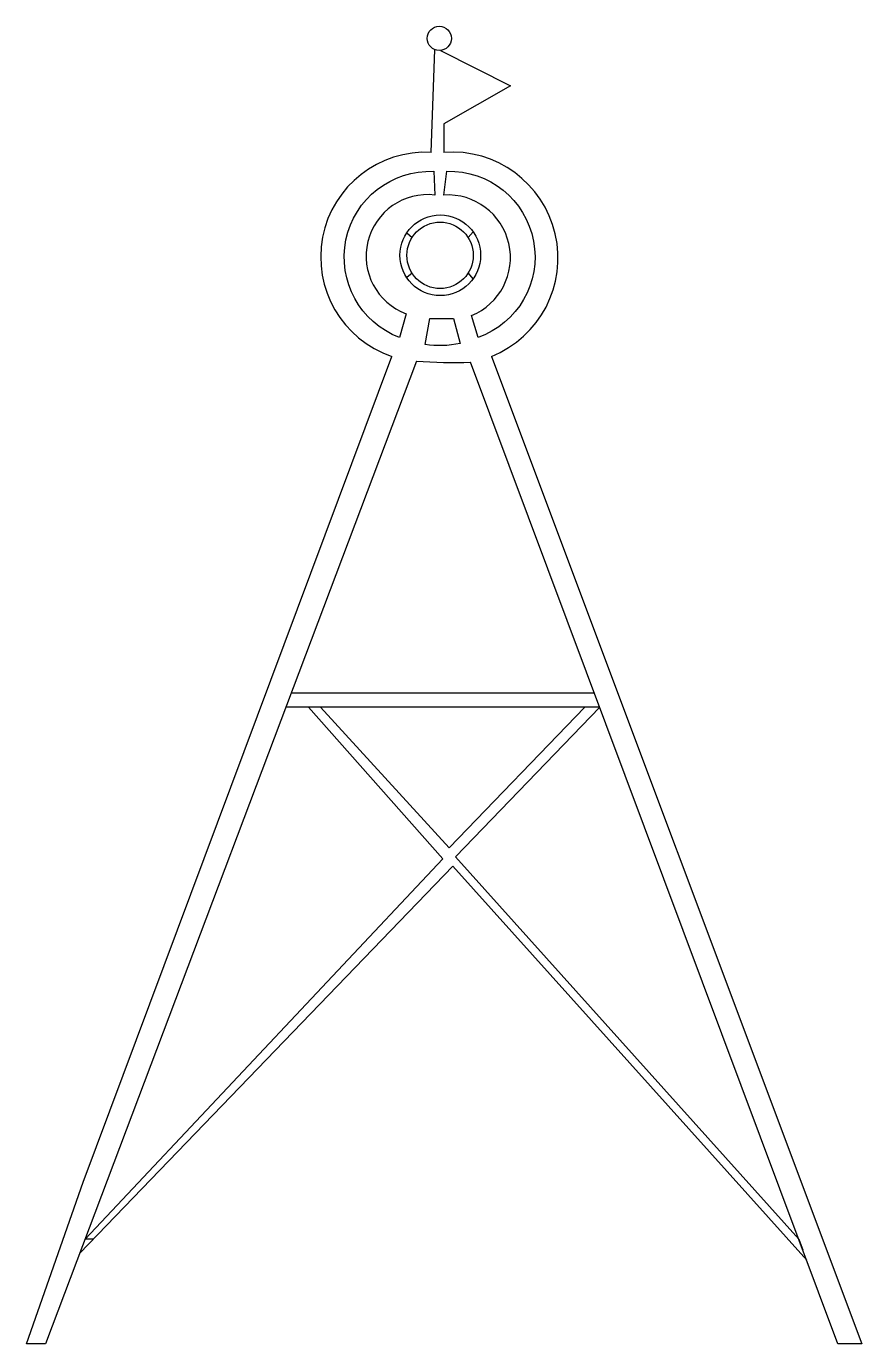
# Model space of a CAD drawing. Header units: millimetres. Extents: x -5.2 to 5.1, y -9.2 to 7.1.
import ezdxf

# ---------------------------------------------------------------- set-up
doc = ezdxf.new("R2010")
doc.units = ezdxf.units.MM
doc.layers.get('0').update_dxf_attribs({"linetype": 'CONTINUOUS'})

msp = doc.modelspace()

# ---------------------------------------------------------------- linework, layer by layer
for p, q in [((-0.171, 5.547), (-0.128, 6.815)), ((-0.056, 6.805), (0.806, 6.368)), ((0.806, 6.368), (-0.015, 5.899)), ((-0.015, 5.899), (-0.015, 5.547)), ((-0.475, 4.554), (-0.409, 4.495)), ((0.284, 4.495), (0.346, 4.564)), ((-0.409, 4.056), (-0.475, 4.001)), ((0.284, 4.056), (0.343, 3.986)), ((-0.354, 2.969), (-4.933, -9.16)), ((-4.468, -7.168), (-0.659, 3.028)), ((4.849, -9.16), (0.314, 2.957)), ((0.571, 3.028), (5.142, -9.16)), ((1.844, -1.131), (-1.902, -1.131)), ((1.909, -1.304), (-1.968, -1.304)), ((-1.687, -1.304), (-0.03, -3.174)), ((0.048, -3.038), (-1.538, -1.304)), ((1.725, -1.304), (0.048, -3.038)), ((1.909, -1.304), (0.126, -3.148)), ((-0.03, -3.174), (-4.116, -7.519)), ((0.126, -3.148), (4.366, -7.87)), ((0.096, -3.266), (-4.512, -8.044)), ((0.096, -3.266), (4.463, -8.129)), ((-5.171, -9.16), (-4.468, -7.168)), ((-4.116, -7.519), (-4.446, -7.87)), ((-4.352, -7.87), (-4.446, -7.87)), ((4.366, -7.87), (4.416, -8.003)), ((4.366, -7.87), (4.416, -8.003)), ((-4.933, -9.16), (-5.171, -9.16)), ((5.142, -9.16), (4.849, -9.16))]:
    msp.add_line(p, q)
for points in [[(-0.565, 3.262, -0.849977), (-0.141, 5.313), (-0.128, 5.02, 0.886837), (-0.483, 3.555)], [(0.021, 5.313, -0.855306), (0.407, 3.262), (0.325, 3.532, 0.848022), (-0.015, 5.02)], [(0.183, 3.188, -0.097417), (-0.248, 3.176), (-0.19, 3.496), (0.103, 3.496)]]:
    msp.add_lwpolyline(points, format="xyb", close=True)
for centre, radius in [((-0.073, 6.954), 0.149), ((-0.061, 4.277), 0.498), ((-0.063, 4.276), 0.41)]:
    msp.add_circle(centre, radius)
for centre, radius, start, end in [((-0.242, 4.254), 1.295, 86.8693, 251.193), ((0.085, 4.243), 1.308, -68.1934, 94.3771), ((0.085, 8.975), 6.022, 265.8151, 272.1747)]:
    msp.add_arc(centre, radius, start, end)

doc.saveas('drawing.dxf')
